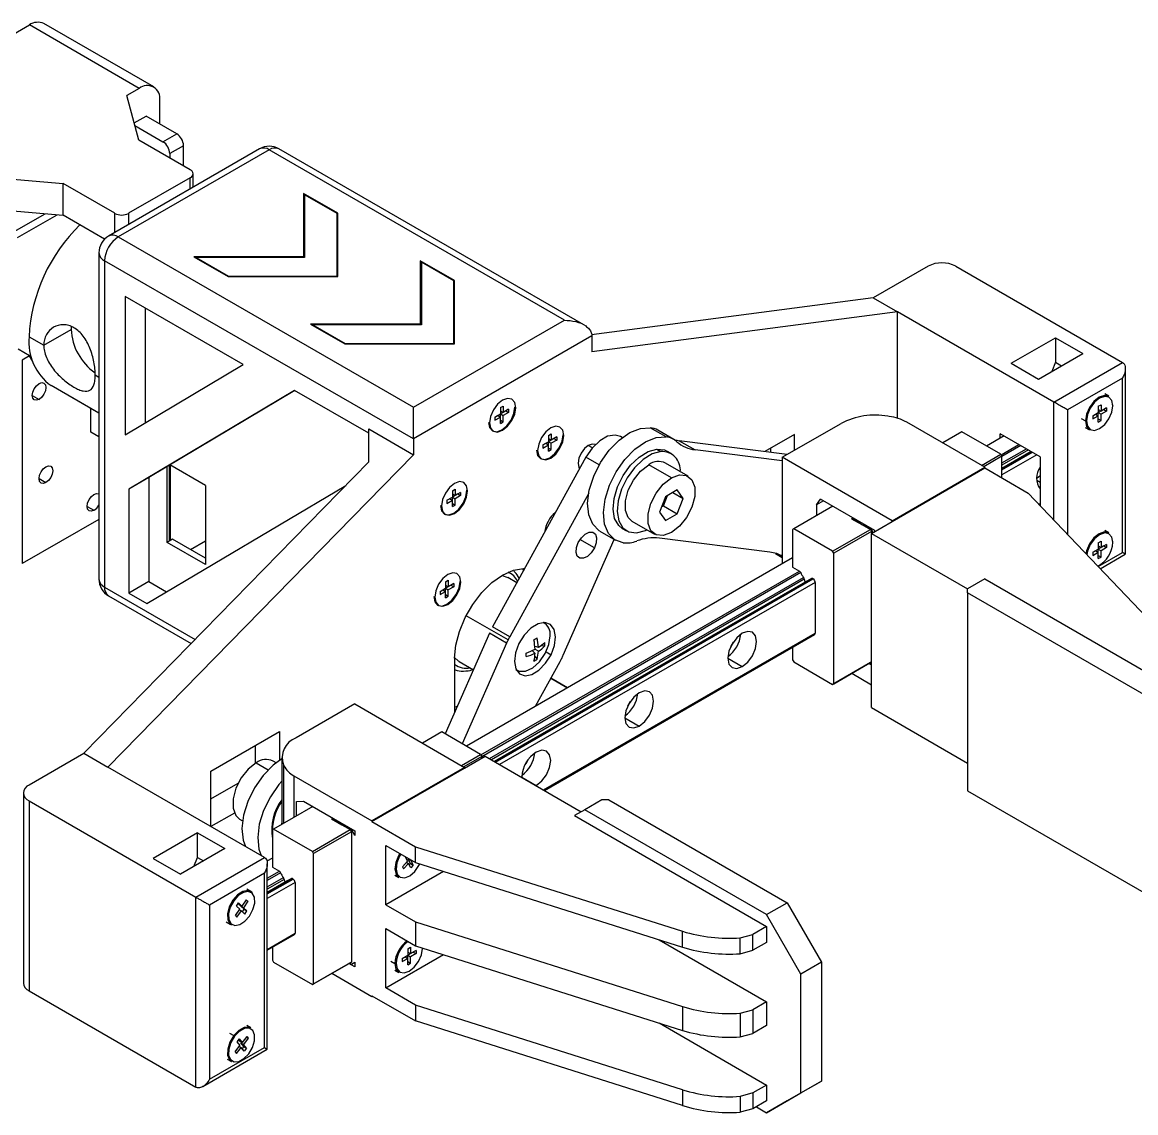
# Model space of a CAD drawing. Header units: millimetres. Extents: x 1258 to 2922, y -135 to 1239.
# Drawn here: x 1500.1 to 1557.4, y 1103.6 to 1159.8 of the extents above; entities that cross this region are included whole.
import ezdxf

# ---------------------------------------------------------------- set-up
doc = ezdxf.new("R2010")
doc.units = ezdxf.units.MM
doc.header["$LTSCALE"] = 6

msp = doc.modelspace()

# ---------------------------------------------------------------- linework, layer by layer
at = {"color": 7, "linetype": 'Continuous', "lineweight": 25}
for p, q in [((1506.86, 1156.423), (1501.203, 1159.688)), ((1491.932, 1154.695), (1500.453, 1159.614)), ((1506.11, 1156.348), (1500.453, 1159.614)), ((1506.11, 1156.348), (1505.482, 1155.986)), ((1506.092, 1153.685), (1505.482, 1155.986)), ((1507.17, 1154.511), (1507.17, 1155.736)), ((1505.857, 1154.57), (1506.463, 1154.919)), ((1508.043, 1154.007), (1506.463, 1154.919)), ((1505.894, 1154.432), (1507.336, 1153.599)), ((1507.336, 1153.599), (1508.043, 1154.007)), ((1508.744, 1152.154), (1506.092, 1153.685)), ((1508.397, 1153.395), (1507.69, 1152.987)), ((1508.397, 1152.354), (1508.397, 1153.395)), ((1512.312, 1153.23), (1504.533, 1148.74)), ((1512.812, 1153.181), (1505.033, 1148.691)), ((1507.69, 1152.987), (1507.69, 1152.762)), ((1528.014, 1144.404), (1512.812, 1153.181)), ((1529.007, 1144.17), (1513.311, 1153.23)), ((1498.217, 1151.792), (1502.203, 1151.44)), ((1508.744, 1151.746), (1505.562, 1149.909)), ((1508.89, 1151.255), (1508.89, 1151.95)), ((1504.855, 1149.909), (1502.203, 1151.44)), ((1502.203, 1149.807), (1502.203, 1151.44)), ((1516.347, 1149.915), (1514.579, 1150.936)), ((1514.579, 1150.936), (1514.579, 1147.67)), ((1514.634, 1150.863), (1514.634, 1147.638)), ((1516.302, 1149.9), (1514.634, 1150.863)), ((1498.217, 1150.159), (1502.203, 1149.807)), ((1516.347, 1146.649), (1516.347, 1149.915)), ((1499.668, 1148.968), (1501.264, 1149.89)), ((1499.845, 1148.662), (1501.878, 1149.835)), ((1504.326, 1148.581), (1502.203, 1149.807)), ((1514.579, 1149.874), (1514.634, 1149.843)), ((1516.302, 1146.676), (1516.302, 1149.9)), ((1516.302, 1148.88), (1516.347, 1148.854)), ((1516.302, 1148.785), (1516.347, 1148.811)), ((1505.033, 1148.691), (1520.236, 1139.914)), ((1504.033, 1147.874), (1504.033, 1131.061)), ((1514.579, 1147.67), (1508.922, 1147.67)), ((1508.922, 1147.67), (1510.69, 1146.649)), ((1514.634, 1147.638), (1509.048, 1147.638)), ((1509.048, 1147.638), (1510.716, 1146.676)), ((1509.048, 1147.598), (1509.048, 1147.638)), ((1514.579, 1147.638), (1514.579, 1147.67)), ((1520.236, 1138.281), (1504.326, 1147.466)), ((1504.326, 1147.466), (1504.326, 1130.653)), ((1522.357, 1146.445), (1520.59, 1147.466)), ((1520.59, 1147.466), (1520.59, 1144.2)), ((1520.644, 1147.394), (1520.644, 1144.169)), ((1522.312, 1146.431), (1520.644, 1147.394)), ((1546.753, 1147.187), (1543.924, 1145.554)), ((1548.167, 1147.187), (1556.758, 1142.227)), ((1510.69, 1146.649), (1516.347, 1146.649)), ((1510.716, 1146.676), (1516.302, 1146.676)), ((1510.716, 1146.649), (1510.716, 1146.676)), ((1516.302, 1146.649), (1516.302, 1146.676)), ((1520.59, 1146.404), (1520.644, 1146.373)), ((1522.312, 1143.206), (1522.312, 1146.431)), ((1522.357, 1143.18), (1522.357, 1146.445)), ((1505.387, 1145.629), (1505.387, 1138.5)), ((1511.463, 1142.121), (1505.387, 1145.629)), ((1522.312, 1145.41), (1522.357, 1145.384)), ((1543.924, 1145.554), (1529.416, 1143.654)), ((1543.924, 1145.554), (1545.162, 1144.84)), ((1506.412, 1145.037), (1506.412, 1139.111)), ((1545.162, 1144.84), (1529.429, 1142.779)), ((1545.162, 1139.353), (1545.162, 1144.84)), ((1553.223, 1140.186), (1545.162, 1144.84)), ((1520.59, 1144.2), (1514.933, 1144.2)), ((1514.933, 1144.2), (1516.701, 1143.18)), ((1520.236, 1139.914), (1528.014, 1144.404)), ((1520.59, 1144.169), (1520.59, 1144.2)), ((1501.194, 1143.112), (1502.608, 1143.929)), ((1502.614, 1144.076), (1502.608, 1143.929)), ((1520.644, 1144.169), (1515.058, 1144.169)), ((1515.058, 1144.169), (1516.726, 1143.206)), ((1515.058, 1144.128), (1515.058, 1144.169)), ((1500.437, 1143.549), (1501.194, 1143.112)), ((1516.701, 1143.18), (1522.357, 1143.18)), ((1516.726, 1143.18), (1516.726, 1143.206)), ((1516.726, 1143.206), (1522.312, 1143.206)), ((1529.429, 1143.588), (1520.236, 1138.281)), ((1522.312, 1143.18), (1522.312, 1143.206)), ((1529.429, 1143.588), (1529.429, 1142.779)), ((1551.019, 1142.18), (1553.305, 1143.499)), ((1553.305, 1143.499), (1554.719, 1142.683)), ((1553.305, 1143.499), (1553.305, 1142.234)), ((1500.466, 1142.562), (1499.876, 1142.902)), ((1500.466, 1142.562), (1500.088, 1142.344)), ((1500.627, 1142.273), (1500.466, 1142.562)), ((1552.433, 1141.363), (1554.719, 1142.683)), ((1500.088, 1142.344), (1500.088, 1131.859)), ((1505.387, 1138.5), (1511.463, 1142.121)), ((1551.019, 1142.18), (1552.433, 1141.363)), ((1553.305, 1142.234), (1553.122, 1141.761)), ((1553.223, 1140.186), (1556.758, 1142.227)), ((1553.305, 1142.234), (1553.623, 1142.05)), ((1556.905, 1132.347), (1556.905, 1141.9)), ((1556.758, 1141.411), (1553.93, 1139.778)), ((1556.758, 1132.429), (1556.758, 1141.411)), ((1503.619, 1139.851), (1501.576, 1141.031)), ((1514.113, 1140.787), (1505.576, 1135.701)), ((1514.129, 1140.778), (1506.602, 1136.292)), ((1517.938, 1138.579), (1514.113, 1140.787)), ((1556.053, 1140.482), (1555.844, 1140.603)), ((1504.033, 1139.612), (1503.619, 1139.851)), ((1503.619, 1138.626), (1503.619, 1139.851)), ((1524.716, 1139.897), (1524.858, 1139.979)), ((1524.716, 1139.897), (1524.716, 1139.571)), ((1524.999, 1139.734), (1524.716, 1139.57)), ((1524.716, 1139.734), (1524.858, 1139.652)), ((1524.858, 1139.979), (1524.858, 1139.652)), ((1525.141, 1139.815), (1524.858, 1139.652)), ((1525.141, 1139.652), (1524.858, 1139.489)), ((1524.999, 1139.734), (1524.999, 1139.734)), ((1524.999, 1139.734), (1525.141, 1139.652)), ((1525.141, 1139.815), (1525.141, 1139.652)), ((1555.228, 1139.477), (1555.511, 1139.641)), ((1555.511, 1139.967), (1555.652, 1140.049)), ((1555.511, 1139.967), (1555.511, 1139.641)), ((1555.794, 1139.804), (1555.511, 1139.641)), ((1555.511, 1139.804), (1555.652, 1139.722)), ((1555.511, 1139.477), (1555.511, 1139.641)), ((1555.511, 1139.641), (1555.652, 1139.559)), ((1555.652, 1140.049), (1555.652, 1139.722)), ((1555.935, 1139.886), (1555.652, 1139.722)), ((1555.935, 1139.722), (1555.652, 1139.559)), ((1555.794, 1139.804), (1555.794, 1139.804)), ((1555.794, 1139.804), (1555.935, 1139.722)), ((1555.935, 1139.886), (1555.935, 1139.722)), ((1524.433, 1139.407), (1524.716, 1139.571)), ((1524.433, 1139.407), (1524.575, 1139.489)), ((1524.433, 1139.407), (1524.433, 1139.244)), ((1524.433, 1139.244), (1524.716, 1139.407)), ((1524.575, 1139.489), (1524.716, 1139.407)), ((1524.716, 1139.407), (1524.716, 1139.57)), ((1524.716, 1139.57), (1524.858, 1139.489)), ((1524.716, 1139.081), (1524.716, 1139.407)), ((1524.716, 1139.244), (1524.858, 1139.162)), ((1524.716, 1139.081), (1524.858, 1139.162)), ((1524.858, 1139.162), (1524.858, 1139.489)), ((1539.236, 1137.337), (1542.263, 1139.084)), ((1544.746, 1139.447), (1544.678, 1139.458)), ((1549.665, 1136.826), (1545.643, 1139.149)), ((1555.228, 1139.477), (1555.369, 1139.559)), ((1555.228, 1139.477), (1555.228, 1139.314)), ((1555.228, 1139.314), (1555.511, 1139.477)), ((1555.369, 1139.559), (1555.511, 1139.477)), ((1555.511, 1139.151), (1555.511, 1139.477)), ((1555.511, 1139.314), (1555.652, 1139.232)), ((1555.511, 1139.151), (1555.652, 1139.232)), ((1555.652, 1139.232), (1555.652, 1139.559)), ((1504.033, 1138.387), (1503.619, 1138.626)), ((1517.938, 1137.101), (1517.938, 1138.799)), ((1517.938, 1138.799), (1520.236, 1137.472)), ((1527.191, 1138.468), (1527.333, 1138.55)), ((1527.191, 1138.468), (1527.191, 1138.141)), ((1527.333, 1138.55), (1527.333, 1138.223)), ((1533.249, 1138.392), (1532.436, 1138.861)), ((1533.644, 1138.261), (1532.831, 1138.73)), ((1539.858, 1138.512), (1538.333, 1137.631)), ((1539.858, 1137.696), (1539.858, 1138.512)), ((1548.488, 1138.649), (1547.498, 1138.077)), ((1550.489, 1137.494), (1548.488, 1138.649)), ((1550.659, 1138.441), (1549.754, 1137.918)), ((1552.516, 1137.369), (1550.465, 1138.553)), ((1550.465, 1138.328), (1550.465, 1138.553)), ((1554.844, 1138.871), (1555.053, 1138.75)), ((1520.236, 1138.281), (1520.236, 1137.472)), ((1526.908, 1137.978), (1527.191, 1138.141)), ((1526.908, 1137.978), (1527.05, 1138.06)), ((1526.908, 1137.978), (1526.908, 1137.815)), ((1526.908, 1137.815), (1527.191, 1137.978)), ((1527.05, 1138.06), (1527.191, 1137.978)), ((1527.474, 1138.305), (1527.191, 1138.141)), ((1527.191, 1138.305), (1527.333, 1138.223)), ((1527.191, 1137.978), (1527.191, 1138.141)), ((1527.191, 1138.141), (1527.333, 1138.06)), ((1527.191, 1137.651), (1527.191, 1137.978)), ((1527.615, 1138.386), (1527.333, 1138.223)), ((1527.615, 1138.223), (1527.333, 1138.06)), ((1527.333, 1137.733), (1527.333, 1138.06)), ((1527.474, 1138.305), (1527.474, 1138.305)), ((1527.474, 1138.305), (1527.615, 1138.223)), ((1527.615, 1138.386), (1527.615, 1138.223)), ((1530.987, 1138.351), (1530.898, 1138.403)), ((1533.932, 1138.192), (1534.745, 1137.723)), ((1539.491, 1137.484), (1533.932, 1138.192)), ((1504.503, 1121.368), (1520.236, 1137.472)), ((1529.116, 1137.337), (1524.315, 1128.602)), ((1527.191, 1137.815), (1527.333, 1137.733)), ((1527.191, 1137.651), (1527.333, 1137.733)), ((1532.767, 1137.757), (1532.979, 1137.635)), ((1533.506, 1137.532), (1533.294, 1137.655)), ((1539.236, 1137.151), (1534.745, 1137.723)), ((1538.621, 1137.798), (1538.621, 1137.595)), ((1544.893, 1134.071), (1539.236, 1137.337)), ((1539.236, 1137.337), (1539.236, 1131.846)), ((1549.499, 1136.922), (1550.489, 1137.494)), ((1550.549, 1137.39), (1549.62, 1136.853)), ((1550.489, 1137.494), (1550.549, 1137.39)), ((1552.063, 1137.63), (1550.549, 1136.757)), ((1552.063, 1137.63), (1550.549, 1136.757)), ((1550.549, 1136.275), (1550.549, 1137.39)), ((1552.516, 1137.369), (1552.516, 1134.85)), ((1503.266, 1122.082), (1517.938, 1137.101)), ((1507.544, 1132.951), (1507.544, 1136.854)), ((1507.654, 1136.919), (1507.654, 1133.015)), ((1509.523, 1135.891), (1507.697, 1136.945)), ((1507.724, 1133.055), (1507.724, 1136.929)), ((1533.523, 1136.275), (1532.356, 1136.949)), ((1534.385, 1136.361), (1533.219, 1137.034)), ((1544.893, 1134.071), (1549.665, 1136.826)), ((1544.893, 1134.03), (1549.665, 1136.786)), ((1549.665, 1136.786), (1549.665, 1136.826)), ((1549.665, 1136.786), (1551.903, 1135.494)), ((1552.493, 1136.778), (1552.516, 1136.808)), ((1506.602, 1136.292), (1505.576, 1135.701)), ((1506.602, 1136.292), (1506.602, 1130.932)), ((1552.343, 1136.253), (1552.516, 1136.397)), ((1505.576, 1135.701), (1505.576, 1130.34)), ((1506.498, 1129.808), (1516.755, 1135.89)), ((1509.523, 1135.891), (1509.523, 1131.808)), ((1522.241, 1135.611), (1522.383, 1135.692)), ((1522.241, 1135.611), (1522.241, 1135.284)), ((1522.383, 1135.692), (1522.383, 1135.366)), ((1533.829, 1135.656), (1533.217, 1135.303)), ((1534.135, 1135.22), (1533.829, 1135.656)), ((1521.959, 1135.121), (1522.241, 1135.284)), ((1521.959, 1135.121), (1522.1, 1135.202)), ((1521.959, 1135.121), (1521.959, 1134.957)), ((1521.959, 1134.957), (1522.241, 1135.121)), ((1522.1, 1135.202), (1522.241, 1135.121)), ((1522.524, 1135.447), (1522.241, 1135.284)), ((1522.241, 1135.447), (1522.383, 1135.366)), ((1522.241, 1135.121), (1522.241, 1135.284)), ((1522.241, 1135.284), (1522.383, 1135.202)), ((1522.241, 1134.794), (1522.241, 1135.121)), ((1522.666, 1135.529), (1522.383, 1135.366)), ((1522.666, 1135.366), (1522.383, 1135.202)), ((1522.383, 1134.876), (1522.383, 1135.202)), ((1522.524, 1135.447), (1522.524, 1135.447)), ((1522.524, 1135.447), (1522.666, 1135.366)), ((1522.666, 1135.529), (1522.666, 1135.366)), ((1529.263, 1135.486), (1525.199, 1128.092)), ((1533.217, 1135.303), (1532.911, 1134.513)), ((1533.122, 1134.839), (1533.326, 1135.366)), ((1533.605, 1135.527), (1534.135, 1135.22)), ((1533.829, 1134.431), (1534.135, 1135.22)), ((1541.003, 1134.887), (1541.208, 1135.178)), ((1541.357, 1135.091), (1541.003, 1134.887)), ((1544.009, 1133.561), (1541.208, 1135.178)), ((1559.46, 1127.551), (1551.903, 1135.494)), ((1522.241, 1134.957), (1522.383, 1134.876)), ((1522.241, 1134.794), (1522.383, 1134.876)), ((1532.911, 1134.513), (1533.217, 1134.078)), ((1533.013, 1134.776), (1533.122, 1134.839)), ((1533.122, 1134.839), (1533.829, 1134.431)), ((1533.217, 1134.078), (1533.829, 1134.431)), ((1541.841, 1134.812), (1539.826, 1133.648)), ((1541.003, 1134.887), (1541.003, 1134.328)), ((1552.479, 1134.888), (1552.516, 1134.909)), ((1504.033, 1134.137), (1500.088, 1131.859)), ((1531.494, 1134.046), (1532.661, 1133.373)), ((1542.842, 1134.193), (1542.807, 1134.173)), ((1542.807, 1134.173), (1543.337, 1133.867)), ((1542.842, 1134.193), (1542.877, 1134.214)), ((1543.25, 1133.958), (1542.842, 1134.193)), ((1543.286, 1133.978), (1543.25, 1133.958)), ((1543.337, 1133.867), (1543.772, 1133.616)), ((1543.423, 1133.858), (1543.459, 1133.878)), ((1543.832, 1133.622), (1543.423, 1133.858)), ((1543.832, 1133.418), (1544.893, 1134.03)), ((1544.893, 1134.03), (1544.893, 1134.071)), ((1529.831, 1133.534), (1530.644, 1133.065)), ((1530.994, 1133.671), (1531.206, 1133.549)), ((1539.826, 1133.648), (1539.766, 1133.614)), ((1539.766, 1133.614), (1539.766, 1131.683)), ((1541.827, 1132.493), (1539.826, 1133.648)), ((1541.827, 1132.493), (1543.772, 1133.616)), ((1543.832, 1133.512), (1541.887, 1132.389)), ((1543.772, 1133.616), (1543.832, 1133.512)), ((1543.832, 1133.622), (1543.867, 1133.642)), ((1543.92, 1133.469), (1543.832, 1133.622)), ((1543.832, 1133.512), (1543.832, 1133.418)), ((1543.832, 1133.418), (1548.782, 1130.56)), ((1543.832, 1124.436), (1543.832, 1133.418)), ((1544.009, 1133.52), (1544.009, 1133.561)), ((1556.053, 1133.446), (1555.844, 1133.567)), ((1507.654, 1133.015), (1507.544, 1132.951)), ((1509.523, 1131.808), (1507.544, 1132.951)), ((1507.83, 1133.117), (1507.654, 1133.015)), ((1509.523, 1132.139), (1507.83, 1133.117)), ((1508.751, 1132.585), (1509.523, 1133.031)), ((1527.954, 1127.142), (1530.58, 1133.102)), ((1538.597, 1132.449), (1532.904, 1133.175)), ((1555.511, 1132.932), (1555.652, 1133.013)), ((1555.511, 1132.932), (1555.511, 1132.605)), ((1555.794, 1132.768), (1555.511, 1132.605)), ((1555.511, 1132.768), (1555.652, 1132.687)), ((1555.652, 1133.013), (1555.652, 1132.687)), ((1555.935, 1132.85), (1555.652, 1132.687)), ((1555.794, 1132.768), (1555.794, 1132.768)), ((1555.794, 1132.768), (1555.935, 1132.687)), ((1555.935, 1132.85), (1555.935, 1132.687)), ((1539.766, 1132.152), (1522.963, 1122.452)), ((1538.885, 1132.38), (1539.236, 1132.178)), ((1541.887, 1132.389), (1541.827, 1132.493)), ((1541.887, 1125.669), (1541.887, 1132.389)), ((1555.228, 1132.442), (1555.511, 1132.605)), ((1555.228, 1132.442), (1555.369, 1132.523)), ((1555.228, 1132.442), (1555.228, 1132.278)), ((1555.228, 1132.278), (1555.511, 1132.442)), ((1555.369, 1132.523), (1555.511, 1132.442)), ((1555.511, 1132.442), (1555.511, 1132.605)), ((1555.511, 1132.605), (1555.652, 1132.523)), ((1555.511, 1132.115), (1555.511, 1132.442)), ((1555.511, 1132.278), (1555.652, 1132.197)), ((1555.511, 1132.115), (1555.652, 1132.197)), ((1555.61, 1131.597), (1556.902, 1132.343)), ((1555.935, 1132.687), (1555.652, 1132.523)), ((1555.652, 1132.197), (1555.652, 1132.523)), ((1525.85, 1131.601), (1525.902, 1131.489)), ((1539.766, 1131.683), (1540.123, 1131.477)), ((1521.888, 1130.915), (1522.029, 1130.997)), ((1522.029, 1130.997), (1522.029, 1130.67)), ((1540.742, 1131.095), (1524.402, 1121.662)), ((1540.567, 1130.994), (1524.402, 1121.662)), ((1524.802, 1131.249), (1525.092, 1131.145)), ((1525.564, 1130.873), (1525.092, 1131.145)), ((1540.369, 1131.05), (1540.369, 1131.049)), ((1540.567, 1130.994), (1540.569, 1130.995)), ((1540.792, 1131.09), (1540.827, 1131.07)), ((1549.665, 1131.071), (1548.782, 1130.561)), ((1549.665, 1131.071), (1559.035, 1125.662)), ((1506.602, 1130.932), (1505.576, 1130.34)), ((1506.602, 1130.932), (1507.509, 1130.408)), ((1521.605, 1130.426), (1521.888, 1130.589)), ((1521.605, 1130.426), (1521.746, 1130.507)), ((1521.605, 1130.426), (1521.605, 1130.262)), ((1521.605, 1130.262), (1521.888, 1130.426)), ((1521.746, 1130.507), (1521.888, 1130.426)), ((1521.888, 1130.915), (1521.888, 1130.589)), ((1522.171, 1130.752), (1521.888, 1130.589)), ((1521.888, 1130.752), (1522.029, 1130.67)), ((1521.888, 1130.426), (1521.888, 1130.589)), ((1521.888, 1130.589), (1522.029, 1130.507)), ((1521.888, 1130.099), (1521.888, 1130.426)), ((1522.312, 1130.834), (1522.029, 1130.67)), ((1522.312, 1130.67), (1522.029, 1130.507)), ((1522.029, 1130.181), (1522.029, 1130.507)), ((1522.171, 1130.752), (1522.171, 1130.752)), ((1522.171, 1130.752), (1522.312, 1130.67)), ((1522.312, 1130.834), (1522.312, 1130.67)), ((1540.933, 1130.887), (1540.933, 1128.274)), ((1548.782, 1130.356), (1548.782, 1130.561)), ((1504.533, 1130.195), (1508.791, 1127.738)), ((1505.576, 1130.34), (1506.498, 1129.808)), ((1521.888, 1130.262), (1522.029, 1130.181)), ((1521.888, 1130.099), (1522.029, 1130.181)), ((1548.782, 1130.356), (1548.782, 1120.15)), ((1557.974, 1125.05), (1548.782, 1130.356)), ((1526.987, 1128.782), (1526.925, 1128.817)), ((1524.15, 1128.267), (1521.866, 1123.085)), ((1525.034, 1127.757), (1524.15, 1128.267)), ((1525.199, 1128.092), (1524.315, 1128.602)), ((1526.985, 1120.171), (1540.902, 1128.205)), ((1525.034, 1127.757), (1522.75, 1122.574)), ((1526.488, 1127.603), (1526.674, 1127.549)), ((1526.811, 1127.641), (1526.998, 1127.615)), ((1539.766, 1127.549), (1539.766, 1126.894)), ((1522.357, 1126.98), (1522.357, 1124.199)), ((1526.358, 1127.377), (1526.498, 1127.244)), ((1526.486, 1127.079), (1526.602, 1126.93)), ((1526.674, 1127.346), (1526.498, 1127.447)), ((1522.592, 1126.815), (1523.324, 1126.393)), ((1526.525, 1124.508), (1527.789, 1126.807)), ((1539.766, 1126.894), (1539.826, 1126.789)), ((1539.826, 1126.789), (1541.827, 1125.634)), ((1543.772, 1126.757), (1541.827, 1125.634)), ((1541.887, 1125.669), (1543.832, 1126.791)), ((1543.701, 1126.716), (1543.832, 1126.64)), ((1543.736, 1126.736), (1543.832, 1126.681)), ((1543.832, 1126.791), (1543.772, 1126.757)), ((1525.525, 1126.392), (1525.587, 1126.357)), ((1527.319, 1125.952), (1528.173, 1125.459)), ((1528.173, 1125.459), (1527.319, 1125.952)), ((1542.817, 1126.206), (1543.832, 1125.62)), ((1541.827, 1125.634), (1541.887, 1125.669)), ((1517.217, 1124.626), (1514.19, 1122.878)), ((1517.217, 1124.626), (1522.874, 1121.36)), ((1522.499, 1124.52), (1522.357, 1124.438)), ((1522.499, 1124.52), (1522.357, 1124.438)), ((1543.832, 1124.436), (1548.782, 1121.579)), ((1509.806, 1121.163), (1513.342, 1123.204)), ((1513.342, 1123.204), (1513.342, 1121.726)), ((1521.697, 1123.183), (1520.707, 1122.611)), ((1523.698, 1122.027), (1521.697, 1123.183)), ((1512.104, 1121.571), (1512.104, 1122.49)), ((1500.437, 1120.45), (1503.266, 1122.082)), ((1503.266, 1122.082), (1504.503, 1121.368)), ((1513.457, 1121.857), (1513.457, 1118.489)), ((1522.708, 1121.456), (1523.698, 1122.027)), ((1523.758, 1121.923), (1522.828, 1121.387)), ((1522.874, 1121.319), (1523.935, 1121.932)), ((1523.698, 1122.027), (1523.758, 1121.923)), ((1523.758, 1121.829), (1523.758, 1121.923)), ((1523.935, 1121.932), (1528.884, 1119.074)), ((1512.564, 1116.714), (1504.503, 1121.368)), ((1513.158, 1121.592), (1513.006, 1121.68)), ((1513.543, 1121.484), (1513.561, 1121.444)), ((1522.874, 1121.36), (1518.101, 1118.605)), ((1518.101, 1118.564), (1522.874, 1121.319)), ((1522.874, 1121.36), (1522.874, 1121.319)), ((1509.806, 1118.306), (1509.806, 1121.163)), ((1514.079, 1120.927), (1518.101, 1118.605)), ((1509.806, 1119.734), (1511.204, 1120.541)), ((1548.782, 1120.15), (1557.974, 1114.843)), ((1500.144, 1120.041), (1500.144, 1110.243)), ((1500.437, 1119.633), (1509.028, 1114.673)), ((1500.437, 1119.633), (1500.437, 1109.835)), ((1514.212, 1119.593), (1514.566, 1119.625)), ((1514.212, 1118.862), (1514.212, 1119.593)), ((1514.566, 1119.625), (1517.217, 1118.094)), ((1529.945, 1119.687), (1529.061, 1119.176)), ((1530.299, 1119.687), (1529.945, 1119.687)), ((1530.299, 1119.687), (1539.491, 1114.38)), ((1511.014, 1119.003), (1509.807, 1118.306)), ((1515.05, 1119.345), (1513.035, 1118.182)), ((1529.061, 1119.176), (1528.531, 1118.87)), ((1538.43, 1113.768), (1529.061, 1119.176)), ((1511.281, 1118.692), (1511.433, 1118.604)), ((1513.46, 1118.427), (1513.457, 1118.489)), ((1516.051, 1118.727), (1516.015, 1118.707)), ((1516.015, 1118.707), (1516.545, 1118.4)), ((1516.051, 1118.727), (1516.086, 1118.747)), ((1516.459, 1118.491), (1516.051, 1118.727)), ((1516.494, 1118.512), (1516.459, 1118.491)), ((1516.545, 1118.4), (1516.98, 1118.149)), ((1516.632, 1118.391), (1516.667, 1118.412)), ((1517.04, 1118.155), (1516.632, 1118.391)), ((1518.101, 1118.605), (1518.101, 1118.564)), ((1518.101, 1118.564), (1520.338, 1117.272)), ((1528.531, 1118.87), (1538.43, 1113.155)), ((1509.111, 1117.987), (1506.825, 1116.667)), ((1509.111, 1117.987), (1510.525, 1117.17)), ((1509.111, 1116.721), (1509.111, 1117.987)), ((1513.035, 1118.182), (1512.975, 1118.147)), ((1512.975, 1118.147), (1512.975, 1116.216)), ((1515.036, 1117.027), (1513.035, 1118.182)), ((1515.036, 1117.027), (1516.98, 1118.149)), ((1517.04, 1118.045), (1515.096, 1116.923)), ((1516.98, 1118.149), (1517.04, 1118.045)), ((1517.04, 1118.155), (1517.076, 1118.176)), ((1517.217, 1117.849), (1517.04, 1118.155)), ((1517.04, 1118.045), (1517.04, 1111.325)), ((1517.217, 1118.094), (1517.217, 1117.849)), ((1518.808, 1114.277), (1518.808, 1117.339)), ((1518.808, 1117.339), (1520.338, 1116.456)), ((1520.338, 1117.272), (1534.097, 1112.91)), ((1520.338, 1116.456), (1520.338, 1117.272)), ((1506.825, 1116.667), (1508.239, 1115.85)), ((1510.525, 1117.17), (1508.239, 1115.85)), ((1508.927, 1116.248), (1509.111, 1116.721)), ((1509.028, 1114.673), (1512.564, 1116.714)), ((1509.111, 1116.721), (1509.429, 1116.537)), ((1512.975, 1116.686), (1512.692, 1116.523)), ((1515.096, 1116.923), (1515.036, 1117.027)), ((1515.096, 1110.203), (1515.096, 1116.923)), ((1519.812, 1116.759), (1519.805, 1116.751)), ((1519.805, 1116.751), (1519.924, 1116.524)), ((1519.99, 1116.657), (1519.971, 1116.635)), ((1512.71, 1106.836), (1512.71, 1116.388)), ((1512.975, 1116.216), (1513.331, 1116.01)), ((1519.668, 1116.238), (1519.924, 1116.524)), ((1519.668, 1116.238), (1519.727, 1116.124)), ((1519.727, 1116.124), (1519.984, 1116.41)), ((1519.877, 1116.472), (1519.984, 1116.41)), ((1520.09, 1116.407), (1519.971, 1116.635)), ((1519.971, 1116.635), (1520.112, 1116.553)), ((1520.103, 1116.183), (1519.984, 1116.41)), ((1520.09, 1116.407), (1520.024, 1116.334)), ((1520.09, 1116.407), (1520.231, 1116.326)), ((1520.231, 1116.326), (1520.103, 1116.183)), ((1520.132, 1116.575), (1520.112, 1116.553)), ((1520.231, 1116.326), (1520.112, 1116.553)), ((1520.338, 1116.456), (1534.097, 1112.093)), ((1512.564, 1115.898), (1509.736, 1114.265)), ((1512.564, 1106.916), (1512.564, 1115.898)), ((1513.951, 1115.629), (1512.71, 1114.913)), ((1513.775, 1115.527), (1512.71, 1114.913)), ((1513.578, 1115.584), (1513.578, 1115.582)), ((1513.775, 1115.527), (1513.778, 1115.529)), ((1514.001, 1115.624), (1514.035, 1115.604)), ((1521.787, 1115.997), (1518.808, 1114.277)), ((1519.281, 1115.81), (1519.49, 1115.689)), ((1511.859, 1114.969), (1511.65, 1115.09)), ((1514.141, 1115.42), (1514.141, 1112.807)), ((1509.028, 1104.875), (1509.028, 1114.673)), ((1511.118, 1114.208), (1511.231, 1114.372)), ((1511.231, 1114.372), (1511.401, 1114.209)), ((1511.627, 1114.537), (1511.401, 1114.209)), ((1511.712, 1114.455), (1511.486, 1114.128)), ((1511.611, 1114.514), (1511.712, 1114.455)), ((1511.627, 1114.537), (1511.712, 1114.455)), ((1538.43, 1113.768), (1539.491, 1114.38)), ((1539.491, 1114.38), (1541.259, 1111.318)), ((1509.736, 1114.265), (1509.736, 1105.283)), ((1511.063, 1113.719), (1511.288, 1114.046)), ((1511.118, 1114.208), (1511.288, 1114.046)), ((1511.148, 1113.638), (1511.373, 1113.965)), ((1511.209, 1114.34), (1511.26, 1114.291)), ((1511.26, 1114.291), (1511.401, 1114.209)), ((1511.273, 1114.023), (1511.373, 1113.965)), ((1511.361, 1114.233), (1511.345, 1114.21)), ((1511.515, 1114.048), (1511.345, 1114.21)), ((1511.345, 1114.21), (1511.486, 1114.128)), ((1511.544, 1113.802), (1511.373, 1113.965)), ((1511.425, 1113.916), (1511.515, 1114.048)), ((1511.657, 1113.966), (1511.486, 1114.128)), ((1511.515, 1114.048), (1511.657, 1113.966)), ((1511.544, 1113.802), (1511.657, 1113.966)), ((1518.808, 1114.277), (1520.338, 1113.394)), ((1510.65, 1113.358), (1510.859, 1113.237)), ((1510.795, 1113.286), (1510.859, 1113.237)), ((1511.063, 1113.719), (1511.148, 1113.638)), ((1520.338, 1113.394), (1534.097, 1109.031)), ((1520.338, 1113.394), (1520.338, 1112.169)), ((1540.198, 1110.706), (1538.43, 1113.768)), ((1512.71, 1111.93), (1514.11, 1112.739)), ((1518.808, 1109.99), (1518.808, 1113.052)), ((1518.808, 1113.052), (1520.338, 1112.169)), ((1534.097, 1112.093), (1534.097, 1112.91)), ((1537.073, 1112.572), (1537.723, 1112.747)), ((1538.43, 1113.155), (1537.723, 1112.747)), ((1537.723, 1111.93), (1537.723, 1112.747)), ((1538.43, 1113.155), (1538.43, 1112.339)), ((1512.975, 1112.083), (1512.975, 1111.427)), ((1519.947, 1112.007), (1520.089, 1112.088)), ((1520.089, 1112.088), (1520.089, 1111.762)), ((1520.338, 1112.169), (1534.097, 1107.806)), ((1532.887, 1112.477), (1538.43, 1109.277)), ((1537.073, 1111.755), (1537.073, 1112.572)), ((1538.43, 1112.339), (1537.723, 1111.93)), ((1518.808, 1109.99), (1521.787, 1111.71)), ((1519.664, 1111.517), (1519.947, 1111.68)), ((1519.664, 1111.517), (1519.806, 1111.598)), ((1519.664, 1111.517), (1519.664, 1111.353)), ((1519.664, 1111.353), (1519.947, 1111.517)), ((1519.806, 1111.598), (1519.947, 1111.517)), ((1519.947, 1112.007), (1519.947, 1111.68)), ((1520.23, 1111.843), (1519.947, 1111.68)), ((1519.947, 1111.843), (1520.089, 1111.762)), ((1519.947, 1111.517), (1519.947, 1111.68)), ((1519.947, 1111.68), (1520.089, 1111.598)), ((1519.947, 1111.19), (1519.947, 1111.517)), ((1520.372, 1111.925), (1520.089, 1111.762)), ((1520.372, 1111.762), (1520.089, 1111.598)), ((1520.089, 1111.272), (1520.089, 1111.598)), ((1520.23, 1111.843), (1520.23, 1111.843)), ((1520.23, 1111.843), (1520.372, 1111.762)), ((1520.372, 1111.925), (1520.372, 1111.762)), ((1520.697, 1112.031), (1520.697, 1112.047)), ((1537.073, 1111.755), (1537.723, 1111.93)), ((1512.975, 1111.427), (1513.035, 1111.323)), ((1513.035, 1111.323), (1515.036, 1110.168)), ((1516.98, 1111.29), (1515.036, 1110.168)), ((1515.096, 1110.203), (1517.04, 1111.325)), ((1517.217, 1111.072), (1516.91, 1111.25)), ((1516.945, 1111.27), (1517.04, 1111.215)), ((1517.04, 1111.325), (1516.98, 1111.29)), ((1517.04, 1111.215), (1517.217, 1111.317)), ((1517.04, 1111.215), (1517.217, 1111.317)), ((1517.217, 1111.317), (1517.217, 1111.072)), ((1519.281, 1110.91), (1519.49, 1110.789)), ((1519.947, 1111.353), (1520.089, 1111.272)), ((1519.947, 1111.19), (1520.089, 1111.272)), ((1541.259, 1111.318), (1540.198, 1110.706)), ((1541.259, 1111.318), (1541.259, 1105.194)), ((1518.101, 1109.541), (1516.026, 1110.739)), ((1540.198, 1104.582), (1540.198, 1110.706)), ((1500.437, 1109.835), (1509.028, 1104.875)), ((1515.036, 1110.168), (1515.096, 1110.203)), ((1520.338, 1109.107), (1518.808, 1109.99)), ((1518.101, 1109.582), (1518.101, 1109.541)), ((1518.101, 1109.582), (1520.338, 1108.29)), ((1518.136, 1109.561), (1518.101, 1109.541)), ((1538.43, 1109.277), (1537.723, 1108.868)), ((1538.43, 1109.277), (1538.43, 1108.052)), ((1534.097, 1104.744), (1520.338, 1109.107)), ((1520.338, 1109.107), (1520.338, 1108.29)), ((1534.097, 1109.031), (1534.097, 1107.806)), ((1537.073, 1108.693), (1537.723, 1108.868)), ((1537.073, 1108.693), (1537.073, 1107.468)), ((1537.723, 1108.868), (1537.723, 1107.644)), ((1511.859, 1107.934), (1511.65, 1108.054)), ((1534.097, 1103.928), (1520.338, 1108.29)), ((1532.887, 1108.19), (1538.43, 1104.99)), ((1538.43, 1108.052), (1537.723, 1107.644)), ((1511.647, 1107.49), (1511.409, 1107.176)), ((1511.647, 1107.49), (1511.723, 1107.397)), ((1537.073, 1107.468), (1537.723, 1107.644)), ((1509.736, 1105.283), (1512.564, 1106.916)), ((1511.051, 1106.706), (1511.29, 1107.02)), ((1511.128, 1106.613), (1511.366, 1106.926)), ((1511.256, 1107.364), (1511.137, 1107.207)), ((1511.137, 1107.207), (1511.29, 1107.02)), ((1511.22, 1107.316), (1511.267, 1107.258)), ((1511.256, 1107.364), (1511.409, 1107.176)), ((1511.264, 1106.985), (1511.366, 1106.926)), ((1511.267, 1107.258), (1511.409, 1107.176)), ((1511.37, 1107.199), (1511.344, 1107.165)), ((1511.496, 1106.978), (1511.344, 1107.165)), ((1511.344, 1107.165), (1511.485, 1107.083)), ((1511.518, 1106.739), (1511.366, 1106.926)), ((1511.496, 1106.978), (1511.413, 1106.868)), ((1511.723, 1107.397), (1511.485, 1107.083)), ((1511.638, 1106.896), (1511.485, 1107.083)), ((1511.496, 1106.978), (1511.638, 1106.896)), ((1511.638, 1106.896), (1511.518, 1106.739)), ((1511.621, 1107.456), (1511.723, 1107.397)), ((1509.386, 1104.912), (1512.707, 1106.829)), ((1510.65, 1106.322), (1510.859, 1106.202)), ((1511.051, 1106.706), (1511.128, 1106.613)), ((1541.259, 1105.194), (1539.491, 1104.173)), ((1540.198, 1104.582), (1541.259, 1105.194)), ((1534.097, 1104.744), (1534.097, 1103.928)), ((1538.43, 1104.99), (1537.723, 1104.582)), ((1538.43, 1104.99), (1538.43, 1104.173)), ((1537.723, 1104.582), (1537.073, 1104.406)), ((1537.073, 1104.406), (1537.073, 1103.59)), ((1537.723, 1104.582), (1537.723, 1103.765)), ((1538.43, 1104.173), (1537.723, 1103.765)), ((1538.43, 1103.561), (1540.198, 1104.582)), ((1539.491, 1104.173), (1538.43, 1103.561)), ((1537.723, 1103.765), (1537.073, 1103.59)), ((1537.9, 1103.867), (1538.43, 1103.561))]:
    msp.add_line(p, q, dxfattribs=at)
at = {"color": 8, "linetype": 'Continuous', "lineweight": 25}
for p, q in [((1508.744, 1151.171), (1508.744, 1151.746)), ((1504.855, 1148.925), (1504.855, 1149.909)), ((1505.562, 1149.909), (1505.562, 1149.334)), ((1503.845, 1141.581), (1504.033, 1141.473)), ((1504.033, 1139.612), (1501.576, 1141.031)), ((1500.601, 1140.525), (1500.955, 1140.321)), ((1553.223, 1134.107), (1553.223, 1140.186)), ((1525.459, 1139.917), (1525.504, 1139.891)), ((1553.93, 1139.778), (1553.93, 1133.364)), ((1554.637, 1139.329), (1554.846, 1139.208)), ((1527.934, 1138.488), (1527.979, 1138.462)), ((1529.454, 1137.828), (1529.245, 1137.949)), ((1550.503, 1137.469), (1551.423, 1138)), ((1551.527, 1137.94), (1550.549, 1137.375)), ((1529.799, 1136.943), (1529.116, 1137.337)), ((1550.549, 1137.047), (1551.811, 1137.776)), ((1551.915, 1137.716), (1550.549, 1136.927)), ((1551.917, 1137.715), (1550.549, 1136.925)), ((1552.092, 1137.613), (1550.549, 1136.723)), ((1550.549, 1136.683), (1552.127, 1137.594)), ((1552.339, 1137.471), (1550.549, 1136.438)), ((1500.955, 1136.238), (1501.308, 1136.034)), ((1552.339, 1136.165), (1552.516, 1136.062)), ((1522.984, 1135.631), (1523.029, 1135.605)), ((1503.429, 1134.809), (1503.783, 1134.605)), ((1552.448, 1134.921), (1552.516, 1134.96)), ((1529.556, 1132.663), (1528.811, 1133.094)), ((1539.236, 1132.202), (1538.943, 1132.371)), ((1555.507, 1131.706), (1556.758, 1132.429)), ((1523.712, 1122.003), (1540.123, 1131.477)), ((1540.187, 1131.393), (1523.758, 1121.909)), ((1524.15, 1121.807), (1540.329, 1131.147)), ((1540.369, 1131.05), (1524.254, 1121.747)), ((1540.369, 1131.049), (1524.256, 1121.746)), ((1540.792, 1131.09), (1524.431, 1121.645)), ((1524.466, 1121.625), (1540.827, 1131.07)), ((1504.326, 1130.653), (1509.002, 1127.954)), ((1522.63, 1130.936), (1522.676, 1130.91)), ((1540.933, 1130.887), (1524.678, 1121.503)), ((1525.113, 1127.926), (1522.949, 1129.175)), ((1526.941, 1120.196), (1540.933, 1128.274)), ((1527.065, 1127.312), (1527.323, 1127.164)), ((1536.429, 1126.98), (1537.171, 1126.551)), ((1531.126, 1123.918), (1531.868, 1123.49)), ((1512.144, 1121.594), (1512.762, 1121.237)), ((1513.543, 1121.484), (1513.543, 1118.475)), ((1513.561, 1118.486), (1513.561, 1121.444)), ((1514.079, 1120.927), (1514.079, 1118.785)), ((1525.822, 1120.857), (1526.565, 1120.428)), ((1512.71, 1115.652), (1513.331, 1116.01)), ((1513.395, 1115.927), (1512.71, 1115.531)), ((1512.71, 1115.203), (1513.537, 1115.681)), ((1514.001, 1115.624), (1512.71, 1114.879)), ((1512.71, 1114.839), (1514.035, 1115.604)), ((1513.578, 1115.584), (1512.71, 1115.083)), ((1513.578, 1115.582), (1512.71, 1115.082)), ((1514.141, 1115.42), (1512.71, 1114.594)), ((1510.585, 1113.407), (1510.795, 1113.286)), ((1512.71, 1111.981), (1514.141, 1112.807)), ((1519.073, 1111.368), (1519.283, 1111.247)), ((1510.769, 1107.656), (1510.978, 1107.535))]:
    msp.add_line(p, q, dxfattribs=at)
at = {"color": 7, "linetype": 'Continuous', "lineweight": 25, "flags": 128}
for points in [[(1501.617, 1147.452), (1501.576, 1147.382), (1501.535, 1147.311)], [(1500.955, 1140.321), (1500.819, 1140.274), (1500.705, 1140.296), (1500.628, 1140.384), (1500.601, 1140.525), (1500.628, 1140.697), (1500.705, 1140.873), (1500.819, 1141.028), (1500.955, 1141.137)], [(1500.955, 1141.137), (1501.09, 1141.184), (1501.205, 1141.162), (1501.281, 1141.074), (1501.308, 1140.933), (1501.281, 1140.761), (1501.205, 1140.585), (1501.09, 1140.43), (1500.955, 1140.321)], [(1525.504, 1139.891), (1525.453, 1140.159), (1525.307, 1140.326), (1525.089, 1140.369), (1524.832, 1140.279), (1524.575, 1140.072), (1524.357, 1139.778), (1524.212, 1139.442), (1524.161, 1139.116)], [(1556.053, 1140.482), (1555.824, 1140.527), (1555.553, 1140.433), (1555.283, 1140.214), (1555.053, 1139.905), (1554.9, 1139.552), (1554.846, 1139.208)], [(1556.26, 1139.992), (1556.209, 1140.262), (1556.062, 1140.431), (1555.841, 1140.474), (1555.582, 1140.384), (1555.322, 1140.174), (1555.102, 1139.877), (1554.954, 1139.538), (1554.903, 1139.208)], [(1524.108, 1139.138), (1524.16, 1138.868), (1524.307, 1138.698), (1524.527, 1138.656), (1524.787, 1138.746), (1525.047, 1138.955), (1525.267, 1139.252), (1525.414, 1139.592), (1525.466, 1139.922)], [(1524.161, 1139.116), (1524.212, 1138.848), (1524.357, 1138.681), (1524.575, 1138.638), (1524.832, 1138.728), (1525.089, 1138.935), (1525.307, 1139.229), (1525.453, 1139.565), (1525.504, 1139.891)], [(1554.903, 1139.208), (1554.954, 1138.938), (1555.102, 1138.768), (1555.322, 1138.726), (1555.582, 1138.816), (1555.841, 1139.026), (1556.062, 1139.323), (1556.209, 1139.662), (1556.26, 1139.992)], [(1554.846, 1139.208), (1554.9, 1138.927), (1555.053, 1138.75), (1555.053, 1138.75)], [(1526.583, 1137.709), (1526.635, 1137.438), (1526.782, 1137.269), (1527.002, 1137.226), (1527.262, 1137.317), (1527.522, 1137.526), (1527.742, 1137.823), (1527.889, 1138.163), (1527.941, 1138.492)], [(1527.979, 1138.462), (1527.928, 1138.729), (1527.782, 1138.897), (1527.564, 1138.939), (1527.307, 1138.85), (1527.05, 1138.643), (1526.832, 1138.349), (1526.687, 1138.013), (1526.635, 1137.687)], [(1526.635, 1137.687), (1526.687, 1137.419), (1526.832, 1137.252), (1527.05, 1137.209), (1527.307, 1137.299), (1527.564, 1137.506), (1527.782, 1137.8), (1527.928, 1138.136), (1527.979, 1138.462)], [(1530.898, 1138.403), (1530.624, 1138.483), (1530.239, 1138.419), (1529.829, 1138.187), (1529.441, 1137.813), (1529.116, 1137.337)], [(1529.831, 1133.534), (1529.795, 1133.556), (1529.469, 1133.884), (1529.269, 1134.366), (1529.21, 1134.968), (1529.296, 1135.649), (1529.52, 1136.363), (1529.868, 1137.062), (1530.315, 1137.697), (1530.832, 1138.225), (1531.383, 1138.611), (1531.93, 1138.828), (1532.436, 1138.861)], [(1529.245, 1137.949), (1529.042, 1137.785), (1528.87, 1137.553), (1528.755, 1137.288), (1528.715, 1137.03), (1528.755, 1136.819), (1528.795, 1136.753)], [(1529.607, 1137.993), (1529.448, 1138.019), (1529.245, 1137.949)], [(1531.039, 1132.934), (1530.608, 1133.087), (1530.282, 1133.415), (1530.082, 1133.896), (1530.023, 1134.498), (1530.109, 1135.179), (1530.333, 1135.894), (1530.681, 1136.592), (1531.128, 1137.227), (1531.645, 1137.756), (1532.196, 1138.142), (1532.743, 1138.359), (1533.249, 1138.392)], [(1533.672, 1138.244), (1533.8, 1138.214), (1533.932, 1138.192)], [(1530.994, 1133.671), (1530.808, 1133.821), (1530.601, 1134.18), (1530.519, 1134.658), (1530.568, 1135.218), (1530.746, 1135.815), (1531.036, 1136.398), (1531.417, 1136.923), (1531.856, 1137.345), (1532.319, 1137.631), (1532.767, 1137.757)], [(1532.979, 1137.635), (1532.531, 1137.508), (1532.068, 1137.222), (1531.629, 1136.8), (1531.248, 1136.276), (1530.958, 1135.692), (1530.781, 1135.096), (1530.731, 1134.536), (1530.813, 1134.057), (1531.02, 1133.699), (1531.335, 1133.489), (1531.733, 1133.446)], [(1532.767, 1137.757), (1533.165, 1137.714), (1533.294, 1137.655)], [(1501.308, 1136.034), (1501.173, 1135.987), (1501.058, 1136.009), (1500.981, 1136.097), (1500.955, 1136.238), (1500.981, 1136.41), (1501.058, 1136.586), (1501.173, 1136.741), (1501.308, 1136.85)], [(1501.308, 1136.85), (1501.443, 1136.897), (1501.558, 1136.875), (1501.635, 1136.787), (1501.662, 1136.646), (1501.635, 1136.474), (1501.558, 1136.298), (1501.443, 1136.143), (1501.308, 1136.034)], [(1531.494, 1134.046), (1531.3, 1134.226), (1531.155, 1134.602), (1531.155, 1135.092), (1531.3, 1135.635), (1531.572, 1136.167), (1531.939, 1136.623), (1532.356, 1136.949)], [(1533.523, 1133.458), (1533.106, 1133.302), (1532.739, 1133.335), (1532.467, 1133.553), (1532.322, 1133.929), (1532.322, 1134.418), (1532.467, 1134.961), (1532.739, 1135.493), (1533.106, 1135.95), (1533.523, 1136.275)], [(1533.523, 1136.275), (1533.94, 1136.431), (1534.307, 1136.399), (1534.579, 1136.181), (1534.724, 1135.805), (1534.724, 1135.316), (1534.579, 1134.772), (1534.307, 1134.241), (1533.94, 1133.784), (1533.523, 1133.458)], [(1521.633, 1134.851), (1521.685, 1134.581), (1521.832, 1134.412), (1522.052, 1134.369), (1522.312, 1134.459), (1522.572, 1134.669), (1522.792, 1134.966), (1522.939, 1135.305), (1522.991, 1135.635)], [(1523.029, 1135.605), (1522.978, 1135.872), (1522.832, 1136.04), (1522.615, 1136.082), (1522.357, 1135.993), (1522.1, 1135.785), (1521.882, 1135.491), (1521.737, 1135.155), (1521.686, 1134.829)], [(1521.686, 1134.829), (1521.737, 1134.562), (1521.882, 1134.394), (1522.1, 1134.352), (1522.357, 1134.441), (1522.615, 1134.649), (1522.832, 1134.943), (1522.978, 1135.278), (1523.029, 1135.605)], [(1503.783, 1134.605), (1503.648, 1134.558), (1503.533, 1134.58), (1503.456, 1134.668), (1503.429, 1134.809), (1503.456, 1134.981), (1503.533, 1135.157), (1503.648, 1135.312), (1503.783, 1135.421)], [(1503.783, 1135.421), (1503.918, 1135.468), (1504.033, 1135.446)], [(1528.727, 1132.949), (1528.885, 1133.194), (1529.083, 1133.381), (1529.289, 1133.479), (1529.473, 1133.476), (1529.606, 1133.37), (1529.669, 1133.179), (1529.651, 1132.93), (1529.556, 1132.663)], [(1531.733, 1133.446), (1532.182, 1133.572), (1532.255, 1133.607)], [(1556.053, 1133.446), (1555.824, 1133.491), (1555.553, 1133.397), (1555.283, 1133.179), (1555.053, 1132.869), (1554.9, 1132.516), (1554.867, 1132.379)], [(1556.26, 1132.956), (1556.209, 1133.226), (1556.062, 1133.395), (1555.841, 1133.438), (1555.582, 1133.348), (1555.322, 1133.138), (1555.102, 1132.841), (1554.954, 1132.502), (1554.915, 1132.328)], [(1529.556, 1132.663), (1529.398, 1132.418), (1529.201, 1132.232), (1528.994, 1132.133), (1528.811, 1132.137), (1528.677, 1132.242), (1528.615, 1132.434), (1528.632, 1132.682), (1528.727, 1132.949)], [(1522.357, 1126.98), (1522.42, 1127.652), (1522.603, 1128.362), (1522.897, 1129.074), (1523.289, 1129.752), (1523.759, 1130.364), (1524.282, 1130.877), (1524.832, 1131.267), (1525.383, 1131.513), (1525.906, 1131.604), (1525.965, 1131.604)], [(1522.676, 1130.91), (1522.625, 1131.177), (1522.479, 1131.345), (1522.261, 1131.387), (1522.004, 1131.298), (1521.747, 1131.09), (1521.529, 1130.796), (1521.383, 1130.46), (1521.332, 1130.134)], [(1521.28, 1130.156), (1521.331, 1129.886), (1521.479, 1129.717), (1521.699, 1129.674), (1521.959, 1129.764), (1522.218, 1129.974), (1522.439, 1130.271), (1522.586, 1130.61), (1522.637, 1130.94)], [(1521.332, 1130.134), (1521.383, 1129.867), (1521.529, 1129.699), (1521.747, 1129.657), (1522.004, 1129.746), (1522.261, 1129.954), (1522.479, 1130.248), (1522.625, 1130.583), (1522.676, 1130.91)], [(1527.323, 1127.164), (1527.499, 1127.639), (1527.554, 1128.091), (1527.482, 1128.466), (1527.29, 1128.719), (1527.002, 1128.818), (1526.653, 1128.752), (1526.285, 1128.529), (1525.942, 1128.176), (1525.665, 1127.735)], [(1525.519, 1126.404), (1525.69, 1126.312), (1526.016, 1126.313), (1526.378, 1126.483), (1526.728, 1126.8), (1527.019, 1127.221), (1527.21, 1127.689), (1527.277, 1128.141)], [(1537.171, 1128.266), (1536.887, 1128.037), (1536.646, 1127.712), (1536.485, 1127.341), (1536.429, 1126.98), (1536.485, 1126.685), (1536.646, 1126.499), (1536.887, 1126.453), (1537.171, 1126.551)], [(1537.171, 1126.551), (1537.455, 1126.781), (1537.696, 1127.105), (1537.857, 1127.477), (1537.914, 1127.837), (1537.857, 1128.133), (1537.696, 1128.318), (1537.455, 1128.365), (1537.171, 1128.266)], [(1525.665, 1127.735), (1525.489, 1127.26), (1525.434, 1126.808), (1525.506, 1126.433), (1525.698, 1126.18), (1525.986, 1126.081), (1526.335, 1126.147), (1526.703, 1126.37), (1527.046, 1126.723), (1527.323, 1127.164)], [(1536.584, 1127.593), (1536.658, 1127.705), (1536.718, 1127.825)], [(1522.592, 1126.815), (1522.554, 1126.839), (1522.358, 1127.015)], [(1531.868, 1123.49), (1532.152, 1123.719), (1532.393, 1124.044), (1532.554, 1124.415), (1532.61, 1124.776), (1532.554, 1125.071), (1532.393, 1125.256), (1532.152, 1125.303), (1531.868, 1125.204)], [(1531.868, 1125.204), (1531.584, 1124.975), (1531.343, 1124.65), (1531.182, 1124.279), (1531.126, 1123.919), (1531.182, 1123.623), (1531.343, 1123.438), (1531.584, 1123.391), (1531.868, 1123.49)], [(1531.28, 1124.532), (1531.355, 1124.643), (1531.414, 1124.764)], [(1526.565, 1120.428), (1526.849, 1120.658), (1527.09, 1120.982), (1527.251, 1121.353), (1527.307, 1121.714), (1527.251, 1122.01), (1527.09, 1122.195), (1526.849, 1122.242), (1526.565, 1122.143)], [(1512.144, 1121.594), (1511.727, 1121.268), (1511.36, 1120.812), (1511.087, 1120.28), (1510.943, 1119.737), (1510.943, 1119.248), (1511.087, 1118.872), (1511.281, 1118.692)], [(1513.457, 1121.801), (1513.014, 1121.474), (1512.498, 1120.944), (1512.052, 1120.307), (1511.707, 1119.608), (1511.485, 1118.894), (1511.402, 1118.214), (1511.463, 1117.614), (1511.581, 1117.282)], [(1525.977, 1121.47), (1526.052, 1121.582), (1526.111, 1121.702)], [(1513.457, 1120.643), (1513.312, 1120.474), (1512.866, 1119.838), (1512.52, 1119.139), (1512.298, 1118.425), (1512.215, 1117.744), (1512.276, 1117.144), (1512.394, 1116.812)], [(1519.536, 1116.919), (1519.469, 1116.807), (1519.326, 1116.452), (1519.283, 1116.112), (1519.348, 1115.84), (1519.49, 1115.689)], [(1519.584, 1116.891), (1519.518, 1116.78), (1519.38, 1116.439), (1519.34, 1116.114), (1519.402, 1115.853), (1519.559, 1115.696), (1519.785, 1115.668), (1520.047, 1115.772), (1520.304, 1115.993)], [(1520.304, 1115.993), (1520.518, 1116.297), (1520.563, 1116.385)], [(1511.923, 1114.921), (1511.718, 1115.014), (1511.457, 1114.969), (1511.182, 1114.791), (1510.933, 1114.509), (1510.75, 1114.166), (1510.659, 1113.812), (1510.675, 1113.503), (1510.795, 1113.286)], [(1511.929, 1114.872), (1511.731, 1114.961), (1511.481, 1114.918), (1511.217, 1114.748), (1510.978, 1114.477), (1510.802, 1114.147), (1510.715, 1113.808), (1510.73, 1113.511), (1510.845, 1113.302)], [(1510.845, 1113.302), (1511.043, 1113.213), (1511.293, 1113.257), (1511.558, 1113.427), (1511.796, 1113.697), (1511.972, 1114.028), (1512.06, 1114.367), (1512.044, 1114.663), (1511.929, 1114.872)], [(1519.339, 1111.247), (1519.391, 1110.977), (1519.538, 1110.808), (1519.758, 1110.765), (1520.018, 1110.855), (1520.278, 1111.065), (1520.498, 1111.362), (1520.645, 1111.701), (1520.697, 1112.031)], [(1519.283, 1111.247), (1519.336, 1110.966), (1519.49, 1110.79), (1519.49, 1110.789)], [(1510.978, 1107.535), (1510.779, 1107.2), (1510.668, 1106.844), (1510.663, 1106.522), (1510.764, 1106.284), (1510.859, 1106.202)], [(1511.021, 1107.5), (1510.83, 1107.178), (1510.724, 1106.837), (1510.719, 1106.528), (1510.816, 1106.299), (1510.999, 1106.184), (1511.242, 1106.202), (1511.507, 1106.349), (1511.753, 1106.602)], [(1511.859, 1107.934), (1511.763, 1107.971), (1511.511, 1107.953), (1511.235, 1107.8), (1510.978, 1107.535)], [(1511.753, 1106.602), (1511.944, 1106.925), (1512.05, 1107.266), (1512.056, 1107.575), (1511.959, 1107.804), (1511.776, 1107.918), (1511.533, 1107.901), (1511.268, 1107.754), (1511.021, 1107.5)]]:
    msp.add_lwpolyline(points, dxfattribs=at)
at = {"color": 7, "linetype": 'Continuous', "lineweight": 25}
for centre, radius, start, end in [((1500.892, 1159.001), 0.754, 65.69288, 125.61758), ((1506.524, 1155.841), 0.655, 350.78596, 129.20329), ((1507.629, 1153.36), 0.768, 2.60548, 57.39452), ((1506.922, 1152.952), 0.768, 2.60548, 57.39452), ((1512.812, 1152.364), 1, 60.00269, 119.99731), ((1508.666, 1151.95), 0.218, 290.78342, 69.21658), ((1505.208, 1150.591), 0.769, 242.60967, 297.39033), ((1509.084, 1143.089), 8.659, 134.068, 176.95542), ((1505.033, 1147.874), 1, 119.99731, 180), ((1505.861, 1147.396), 1.537, 122.60548, 177.39452), ((1547.46, 1145.822), 1.537, 62.60967, 117.39033), ((1505.489, 1144.056), 2.883, 182.52553, 235.02417), ((1503.191, 1143.278), 2.767, 174.37962, 234.30196), ((1556.254, 1140.008), 0.0175, 290.78342, 69.21658), ((1544.027, 1135.676), 3.838, 80.2289, 117.35717), ((1544.385, 1136.869), 2.604, 61.11116, 82.02267), ((1554.874, 1139.263), 0.0615, 242.60967, 297.39033), ((1532.31, 1137.821), 1.048, 60.2296, 83.1148), ((1533.129, 1137.37), 1.029, 48.53044, 83.28906), ((1534.946, 1139.426), 1.715, 228.53044, 263.28906), ((1533.036, 1136.689), 0.948, 354.34413, 93.43845), ((1532.856, 1136.298), 0.821, 63.79572, 127.51474), ((1553.27, 1136.267), 0.937, 143.64304, 216.35696), ((1503.378, 1135.239), 0.753, 302.57483, 330.57623), ((1528.487, 1133.312), 1.504, 128.48677, 173.92404), ((1543.47, 1134.08), 0.252, 209.19878, 238.07679), ((1543.388, 1133.939), 0.0886, 234.52791, 293.38671), ((1531.198, 1134.458), 1.533, 264.05879, 290.65299), ((1532.639, 1130.634), 2.554, 84.05879, 110.65299), ((1554.856, 1132.989), 1.404, 296.48538, 358.67186), ((1556.254, 1132.972), 0.0175, 290.78342, 69.21658), ((1538.387, 1130.715), 1.747, 60.2296, 83.1148), ((1505.033, 1131.061), 1, 180, 240.00269), ((1540.039, 1131.346), 0.155, 17.64801, 57.22169), ((1540.868, 1131.622), 0.718, 198.61347, 221.42023), ((1540.214, 1131.043), 0.155, 2.78101, 42.38448), ((1540.566, 1131.059), 0.197, 183.04581, 226.84715), ((1540.763, 1131.05), 0.05, 54.15236, 114.53718), ((1540.702, 1130.876), 0.231, 2.60548, 57.39452), ((1526.649, 1128.238), 0.635, 351.18197, 65.58295), ((1535.453, 1128.4), 1.654, 306.31539, 353.68999), ((1540.861, 1128.265), 0.0719, 304.05635, 7.25583), ((1528.908, 1126.05), 4.234, 153.69425, 156.215), ((1528.972, 1126.018), 4.305, 151.20335, 153.69614), ((1518.129, 1142.522), 16.791, 299.68559, 300.30903), ((1523.002, 1127.309), 3.499, 2.26417, 10.30762), ((1524.151, 1127.418), 2.526, 2.97355, 13.94626), ((1525.605, 1129.276), 2.031, 301.7586, 313.32327), ((1525.768, 1128.766), 1.685, 302.50608, 316.88901), ((1525.473, 1127.707), 1.527, 356.57067, 3.42933), ((1524.87, 1130.544), 3.499, 289.69032, 297.73316), ((1509.27, 1127.159), 16.779, 359.68803, 0.31197), ((1525.35, 1129.495), 2.526, 286.05121, 297.02365), ((1524.468, 1127.307), 2.031, 346.67429, 358.23854), ((1524.99, 1127.42), 1.685, 343.10924, 357.49116), ((1524.016, 1128.881), 4.305, 331.20335, 333.69614), ((1524.08, 1128.849), 4.234, 333.69425, 336.215), ((1525.761, 1128.205), 1.527, 296.56773, 303.4269), ((1530.15, 1125.339), 1.654, 306.31539, 353.68999), ((1514.579, 1121.85), 1.099, 110.74208, 199.461), ((1527.383, 1120.813), 1.561, 121.60594, 178.39944), ((1524.847, 1122.277), 1.654, 306.31539, 353.68999), ((1512.644, 1120.943), 0.821, 63.79572, 127.51474), ((1514.648, 1122.014), 1.227, 207.65112, 242.35509), ((1500.592, 1120.041), 0.437, 110.78342, 249.21658), ((1515.542, 1118.131), 2.605, 143.15946, 189.7172), ((1515.671, 1118.063), 2.706, 144.88752, 184.80151), ((1516.679, 1118.614), 0.252, 209.19878, 238.07679), ((1516.597, 1118.473), 0.0886, 234.52791, 293.38671), ((1513.247, 1115.88), 0.155, 17.64801, 57.22169), ((1514.076, 1116.156), 0.718, 198.61347, 221.42023), ((1513.423, 1115.576), 0.155, 2.78101, 42.38448), ((1513.774, 1115.593), 0.197, 183.04581, 226.84715), ((1513.972, 1115.583), 0.05, 54.15236, 114.53718), ((1513.911, 1115.41), 0.231, 2.60548, 57.39452), ((1511.904, 1114.894), 0.0334, 319.07283, 54.20502), ((1510.811, 1113.323), 0.0403, 246.37124, 329.33099), ((1514.07, 1112.798), 0.0719, 304.05635, 7.25583), ((1536.493, 1120.741), 8.189, 252.98819, 274.05688), ((1520.838, 1111.171), 1.557, 126.7379, 177.17217), ((1520.827, 1111.175), 1.49, 125.57927, 177.2281), ((1536.493, 1119.924), 8.189, 252.98819, 274.05688), ((1519.311, 1111.302), 0.0615, 242.60967, 297.39033), ((1500.645, 1110.293), 0.503, 185.6948, 245.62534), ((1536.493, 1116.862), 8.189, 252.98819, 274.05688), ((1510.886, 1107.377), 0.183, 42.3929, 59.95381), ((1536.493, 1115.637), 8.189, 252.98819, 274.05688), ((1536.493, 1112.575), 8.189, 252.98819, 274.05688), ((1536.493, 1111.759), 8.189, 252.98819, 274.05688)]:
    msp.add_arc(centre, radius, start, end, dxfattribs=at)
at = {"color": 8, "linetype": 'Continuous', "lineweight": 25}
for centre, radius, start, end in [((1512.519, 1152.772), 0.503, 54.38242, 114.30712), ((1513.104, 1152.772), 0.503, 65.69288, 125.61758), ((1504.74, 1148.282), 0.503, 54.38242, 114.30712), ((1504.534, 1147.924), 0.503, 185.6948, 245.62534), ((1504.534, 1131.111), 0.503, 185.6948, 245.62534), ((1524.716, 1130.503), 0.994, 26.56789, 66.18696), ((1504.816, 1130.599), 0.493, 173.70115, 234.98667), ((1522.974, 1127.487), 1.021, 232.86686, 280.82424), ((1520.69, 1112.048), 0.0184, 292.38011, 11.80686)]:
    msp.add_arc(centre, radius, start, end, dxfattribs=at)
at = {"color": 7, "linetype": 'Continuous', "lineweight": 25}
for points, knots in [([(1528.014, 1144.404), (1528.211, 1144.391), (1528.603, 1144.364), (1529.045, 1144.174), (1529.293, 1143.953), (1529.408, 1143.772), (1529.422, 1143.647), (1529.429, 1143.588)], [0, 0, 0, 0, 0.31012, 0.616121, 0.758896, 0.886022, 1, 1, 1, 1]), ([(1503.845, 1141.581), (1503.842, 1141.683), (1503.836, 1141.893), (1503.766, 1142.359), (1503.596, 1142.968), (1503.306, 1143.506), (1503.008, 1143.837), (1502.756, 1144.024), (1502.484, 1144.14), (1502.115, 1144.194), (1501.672, 1144.079), (1501.353, 1143.752), (1501.214, 1143.407), (1501.2, 1143.209), (1501.194, 1143.112)], [0, 0, 0, 0, 0.0609081, 0.1252258, 0.2500311, 0.3748295, 0.4372679, 0.5000517, 0.5625051, 0.6253005, 0.7500154, 0.8746671, 0.9390412, 1, 1, 1, 1]), ([(1501.194, 1143.112), (1501.2, 1143.012), (1501.214, 1142.806), (1501.353, 1142.38), (1501.672, 1141.857), (1502.118, 1141.405), (1502.486, 1141.116), (1502.755, 1140.943), (1503.005, 1140.816), (1503.305, 1140.72), (1503.596, 1140.747), (1503.766, 1140.988), (1503.836, 1141.293), (1503.842, 1141.487), (1503.845, 1141.581)], [0, 0, 0, 0, 0.06098, 0.125384, 0.250098, 0.374703, 0.439287, 0.499843, 0.56052, 0.62524, 0.750173, 0.874854, 0.939126, 1, 1, 1, 1]), ([(1556.758, 1142.227), (1556.788, 1142.203), (1556.854, 1142.152), (1556.903, 1142.012), (1556.909, 1141.83), (1556.864, 1141.618), (1556.793, 1141.479), (1556.758, 1141.411)], [0, 0, 0, 0, 0.146754, 0.316126, 0.510248, 0.757793, 1, 1, 1, 1]), ([(1553.93, 1139.778), (1553.875, 1139.81), (1553.765, 1139.873), (1553.572, 1139.984), (1553.415, 1140.075), (1553.308, 1140.137), (1553.25, 1140.17), (1553.223, 1140.186)], [0, 0, 0, 0, 0.3101202, 0.6161208, 0.7588957, 0.8860224, 1, 1, 1, 1]), ([(1520.236, 1138.281), (1520.236, 1138.364), (1520.236, 1138.542), (1520.236, 1138.878), (1520.236, 1139.251), (1520.236, 1139.621), (1520.236, 1139.817), (1520.236, 1139.914)], [0, 0, 0, 0, 0.146754, 0.316126, 0.510248, 0.757793, 1, 1, 1, 1]), ([(1556.899, 1132.347), (1556.901, 1132.346), (1556.908, 1132.343), (1556.861, 1132.369), (1556.792, 1132.409), (1556.758, 1132.429)], [0, 0, 0, 0, 0.113006, 0.561338, 1, 1, 1, 1]), ([(1525.675, 1131.077), (1525.661, 1131.12), (1525.609, 1131.28), (1525.496, 1131.386), (1525.414, 1131.464)], [0, 0, 0, 0, 0.271091, 1, 1, 1, 1]), ([(1522.357, 1126.401), (1522.366, 1126.396), (1522.498, 1126.32), (1522.819, 1126.318), (1523.142, 1126.333), (1523.318, 1126.413), (1523.336, 1126.421)], [0, 0, 0, 0, 0.031164, 0.487197, 0.948388, 1, 1, 1, 1]), ([(1512.564, 1116.714), (1512.594, 1116.691), (1512.659, 1116.639), (1512.709, 1116.5), (1512.715, 1116.317), (1512.669, 1116.106), (1512.599, 1115.967), (1512.564, 1115.898)], [0, 0, 0, 0, 0.146754, 0.316126, 0.510248, 0.757793, 1, 1, 1, 1]), ([(1509.028, 1114.673), (1509.064, 1114.653), (1509.142, 1114.608), (1509.287, 1114.524), (1509.448, 1114.431), (1509.609, 1114.339), (1509.694, 1114.289), (1509.736, 1114.265)], [0, 0, 0, 0, 0.146754, 0.316126, 0.510248, 0.757793, 1, 1, 1, 1]), ([(1512.564, 1106.916), (1512.61, 1106.889), (1512.692, 1106.842), (1512.699, 1106.838), (1512.702, 1106.837)], [0, 0, 0, 0, 0.563292, 1, 1, 1, 1]), ([(1509.736, 1105.283), (1509.681, 1105.201), (1509.571, 1105.038), (1509.378, 1104.895), (1509.22, 1104.842), (1509.113, 1104.838), (1509.056, 1104.863), (1509.028, 1104.875)], [0, 0, 0, 0, 0.31012, 0.616121, 0.758896, 0.886022, 1, 1, 1, 1])]:
    msp.add_open_spline(points, degree=3, knots=knots, dxfattribs=at)

doc.saveas('drawing.dxf')
